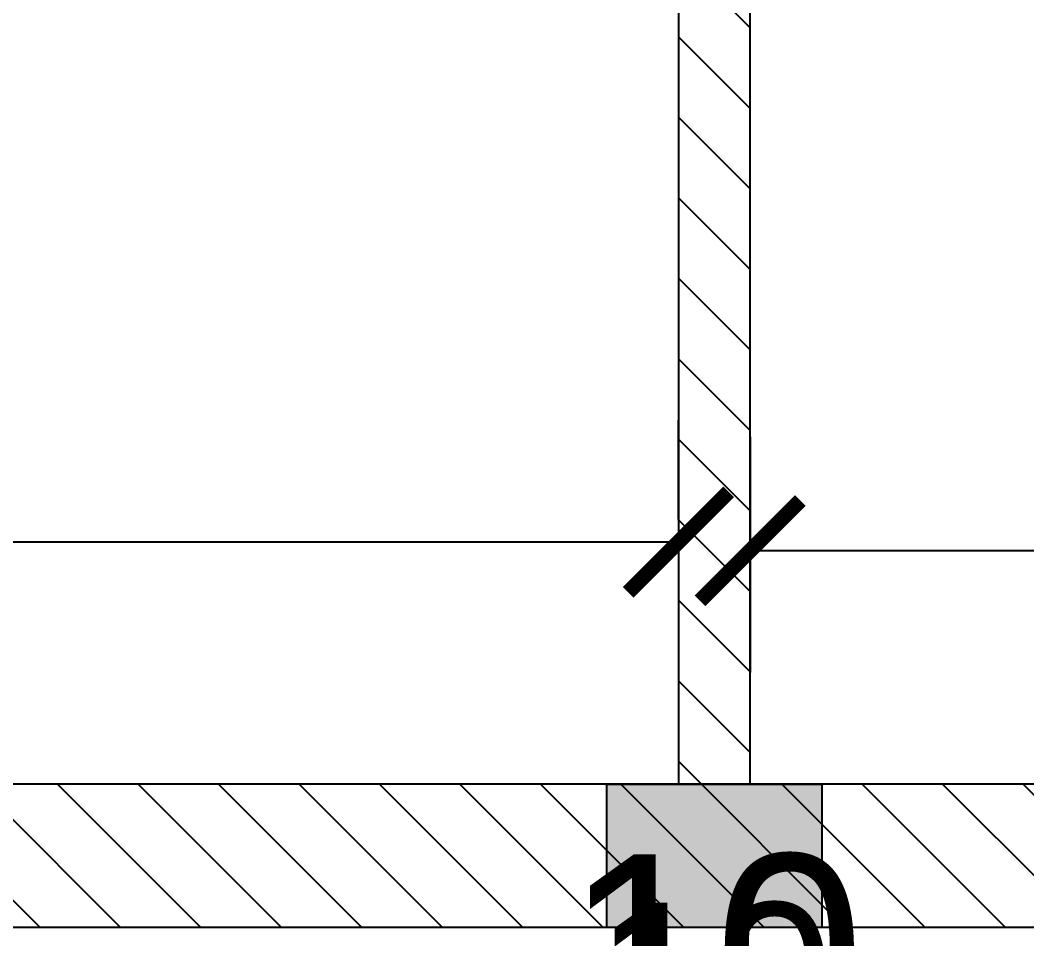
# Model space of a CAD drawing. Header units: millimetres. Extents: x -26398 to 135532, y -376633 to 43268.
# Drawn here: x 42878.2 to 43018.6, y -147981.7 to -147853.6 of the extents above; entities that cross this region are included whole.
import ezdxf

# ---------------------------------------------------------------- set-up
doc = ezdxf.new("R2010")
doc.units = ezdxf.units.MM
for name, color, linetype in [('0 @ 10', 7, 'Continuous'), ('0 @ 4.5', 7, 'Continuous'), ('0 @ 5', 7, 'Continuous'), ('0 @ 8', 7, 'Continuous'), ('DIM', 7, 'Continuous'), ('DIM @ 10', 7, 'Continuous'), ('DIM @ 4.5', 7, 'Continuous'), ('DIM @ 5', 7, 'Continuous'), ('DIM @ 8', 7, 'Continuous'), ('TƯỜNG', 52, 'Continuous')]:
    doc.layers.add(name, color=color, linetype=linetype)
doc.styles.get("Standard").update_dxf_attribs({"font": 'arial.ttf'})
doc.dimstyles.new('SCALE dimmatbang', dxfattribs={"dimscale": 70, "dimtxt": 2.7, "dimasz": 1.4, "dimexe": 1.7, "dimexo": 0.7, "dimtad": 1, "dimtoh": 1, "dimdec": 1, "dimtxsty": 'Standard', "dimblk": 'ARCHTICK', "dimcen": 2.5, "dimclrd": 1, "dimclre": 256, "dimadec": 0, "dimazin": 0, "dimtfac": 1, "dimtdec": 1, "dimtmove": 0, "dimatfit": 3, "dimfxl": 1, "dimarcsym": 0})

# ---------------------------------------------------------------- blocks, each defined once
blk = doc.blocks.new('_ArchTick')
at = {"color": 0, "linetype": 'ByBlock', "const_width": 0.15}
blk.add_lwpolyline([(-0.5, -0.5), (0.5, 0.5)], dxfattribs=at)
blk = doc.blocks.new('*D5943')
at = {"layer": 'DEFPOINTS', "color": 0, "transparency": 16777216}
for p in [(42680, -147980.16), (42970, -147980.16), (42970, -148035.42)]:
    blk.add_point(p, dxfattribs=at)
at = {"layer": 'DIM', "lineweight": -2, "transparency": 16777216}
for p, q in [((42680, -147983.31), (42680, -148043.07)), ((42970, -147983.31), (42970, -148043.07))]:
    blk.add_line(p, q, dxfattribs=at)
at = {"layer": 'DIM', "color": 1, "lineweight": -2, "transparency": 16777216}
blk.add_line((42680, -148035.42), (42970, -148035.42), dxfattribs=at)
at = {"layer": 'DIM', "color": 1, "lineweight": -2, "transparency": 16777216, "xscale": 6.3, "yscale": 6.3, "zscale": 6.3, "rotation": 180}
blk.add_blockref('_ArchTick', (42680, -148035.42), dxfattribs=at)
at = {"layer": 'DIM', "color": 1, "lineweight": -2, "transparency": 16777216, "xscale": 6.3, "yscale": 6.3, "zscale": 6.3}
blk.add_blockref('_ArchTick', (42970, -148035.42), dxfattribs=at)
at = {"layer": 'DIM', "color": 0, "transparency": 16777216, "insert": (42825, -148026.4), "char_height": 12.15, "attachment_point": 5}
blk.add_mtext('290', dxfattribs=at)
blk = doc.blocks.new('*D5944')
at = {"layer": 'DEFPOINTS', "color": 0, "transparency": 16777216}
for p in [(42680, -147980.16), (42970, -147980.16), (42970, -148035.42)]:
    blk.add_point(p, dxfattribs=at)
at = {"layer": 'DIM', "lineweight": -2, "transparency": 16777216}
for p, q in [((42680, -147987.16), (42680, -148052.42)), ((42970, -147987.16), (42970, -148052.42))]:
    blk.add_line(p, q, dxfattribs=at)
at = {"layer": 'DIM', "color": 1, "lineweight": -2, "transparency": 16777216}
blk.add_line((42680, -148035.42), (42970, -148035.42), dxfattribs=at)
at = {"layer": 'DIM', "color": 1, "lineweight": -2, "transparency": 16777216, "xscale": 14, "yscale": 14, "zscale": 14, "rotation": 180}
blk.add_blockref('_ArchTick', (42680, -148035.42), dxfattribs=at)
at = {"layer": 'DIM', "color": 1, "lineweight": -2, "transparency": 16777216, "xscale": 14, "yscale": 14, "zscale": 14}
blk.add_blockref('_ArchTick', (42970, -148035.42), dxfattribs=at)
at = {"layer": 'DIM', "color": 0, "transparency": 16777216, "insert": (42825, -148015.38), "char_height": 27, "attachment_point": 5}
blk.add_mtext('290', dxfattribs=at)
blk = doc.blocks.new('*D5945')
at = {"layer": 'DEFPOINTS', "color": 0, "transparency": 16777216}
for p in [(42680, -147980.16), (42970, -147980.16), (42970, -148035.42)]:
    blk.add_point(p, dxfattribs=at)
at = {"layer": 'DIM', "lineweight": -2, "transparency": 16777216}
for p, q in [((42680, -147985.76), (42680, -148049.02)), ((42970, -147985.76), (42970, -148049.02))]:
    blk.add_line(p, q, dxfattribs=at)
at = {"layer": 'DIM', "color": 1, "lineweight": -2, "transparency": 16777216}
blk.add_line((42680, -148035.42), (42970, -148035.42), dxfattribs=at)
at = {"layer": 'DIM', "color": 1, "lineweight": -2, "transparency": 16777216, "xscale": 11.2, "yscale": 11.2, "zscale": 11.2, "rotation": 180}
blk.add_blockref('_ArchTick', (42680, -148035.42), dxfattribs=at)
at = {"layer": 'DIM', "color": 1, "lineweight": -2, "transparency": 16777216, "xscale": 11.2, "yscale": 11.2, "zscale": 11.2}
blk.add_blockref('_ArchTick', (42970, -148035.42), dxfattribs=at)
at = {"layer": 'DIM', "color": 0, "transparency": 16777216, "insert": (42825, -148019.39), "char_height": 21.6, "attachment_point": 5}
blk.add_mtext('290', dxfattribs=at)
blk = doc.blocks.new('*D5946')
at = {"layer": 'DEFPOINTS', "color": 0, "transparency": 16777216}
for p in [(42680, -147980.16), (42970, -147980.16), (42970, -148035.42)]:
    blk.add_point(p, dxfattribs=at)
at = {"layer": 'DIM', "lineweight": -2, "transparency": 16777216}
for p, q in [((42680, -147983.66), (42680, -148043.92)), ((42970, -147983.66), (42970, -148043.92))]:
    blk.add_line(p, q, dxfattribs=at)
at = {"layer": 'DIM', "color": 1, "lineweight": -2, "transparency": 16777216}
blk.add_line((42680, -148035.42), (42970, -148035.42), dxfattribs=at)
at = {"layer": 'DIM', "color": 1, "lineweight": -2, "transparency": 16777216, "xscale": 7, "yscale": 7, "zscale": 7, "rotation": 180}
blk.add_blockref('_ArchTick', (42680, -148035.42), dxfattribs=at)
at = {"layer": 'DIM', "color": 1, "lineweight": -2, "transparency": 16777216, "xscale": 7, "yscale": 7, "zscale": 7}
blk.add_blockref('_ArchTick', (42970, -148035.42), dxfattribs=at)
at = {"layer": 'DIM', "color": 0, "transparency": 16777216, "insert": (42825, -148025.4), "char_height": 13.5, "attachment_point": 5}
blk.add_mtext('290', dxfattribs=at)
blk = doc.blocks.new('*D5948')
at = {"lineweight": -2, "transparency": 16777216}
for p, q in [((42970, -147983.31), (42970, -148011.33)), ((42980, -147983.31), (42980, -148011.33))]:
    blk.add_line(p, q, dxfattribs=at)
at = {"color": 1, "lineweight": -2, "transparency": 16777216}
blk.add_line((42970, -148003.68), (42980, -148003.68), dxfattribs=at)
at = {"layer": 'DEFPOINTS', "color": 0, "transparency": 16777216}
for p in [(42970, -147980.16), (42980, -147980.16), (42980, -148003.68)]:
    blk.add_point(p, dxfattribs=at)
at = {"color": 1, "lineweight": -2, "transparency": 16777216, "xscale": 6.3, "yscale": 6.3, "zscale": 6.3, "rotation": 180}
blk.add_blockref('_ArchTick', (42970, -148003.68), dxfattribs=at)
at = {"color": 1, "lineweight": -2, "transparency": 16777216, "xscale": 6.3, "yscale": 6.3, "zscale": 6.3}
blk.add_blockref('_ArchTick', (42980, -148003.68), dxfattribs=at)
at = {"color": 0, "transparency": 16777216, "insert": (42975, -147994.66), "char_height": 12.15, "attachment_point": 5}
blk.add_mtext('10', dxfattribs=at)
blk = doc.blocks.new('*D5949')
at = {"lineweight": -2, "transparency": 16777216}
for p, q in [((42970, -147987.16), (42970, -148020.68)), ((42980, -147987.16), (42980, -148020.68))]:
    blk.add_line(p, q, dxfattribs=at)
at = {"color": 1, "lineweight": -2, "transparency": 16777216}
for p, q in [((42970, -148003.68), (42956, -148003.68)), ((42970, -148003.68), (42980, -148003.68)), ((42980, -148003.68), (42994, -148003.68))]:
    blk.add_line(p, q, dxfattribs=at)
at = {"layer": 'DEFPOINTS', "color": 0, "transparency": 16777216}
for p in [(42970, -147980.16), (42980, -147980.16), (42980, -148003.68)]:
    blk.add_point(p, dxfattribs=at)
at = {"color": 1, "lineweight": -2, "transparency": 16777216, "xscale": 14, "yscale": 14, "zscale": 14}
blk.add_blockref('_ArchTick', (42970, -148003.68), dxfattribs=at)
at = {"color": 1, "lineweight": -2, "transparency": 16777216, "xscale": 14, "yscale": 14, "zscale": 14, "rotation": 180}
blk.add_blockref('_ArchTick', (42980, -148003.68), dxfattribs=at)
at = {"color": 0, "transparency": 16777216, "insert": (42975, -147983.64), "char_height": 27, "attachment_point": 5}
blk.add_mtext('10', dxfattribs=at)
blk = doc.blocks.new('*D5950')
at = {"lineweight": -2, "transparency": 16777216}
for p, q in [((42970, -147985.76), (42970, -148017.28)), ((42980, -147985.76), (42980, -148017.28))]:
    blk.add_line(p, q, dxfattribs=at)
at = {"color": 1, "lineweight": -2, "transparency": 16777216}
blk.add_line((42970, -148003.68), (42980, -148003.68), dxfattribs=at)
at = {"layer": 'DEFPOINTS', "color": 0, "transparency": 16777216}
for p in [(42970, -147980.16), (42980, -147980.16), (42980, -148003.68)]:
    blk.add_point(p, dxfattribs=at)
at = {"color": 1, "lineweight": -2, "transparency": 16777216, "xscale": 11.2, "yscale": 11.2, "zscale": 11.2, "rotation": 180}
blk.add_blockref('_ArchTick', (42970, -148003.68), dxfattribs=at)
at = {"color": 1, "lineweight": -2, "transparency": 16777216, "xscale": 11.2, "yscale": 11.2, "zscale": 11.2}
blk.add_blockref('_ArchTick', (42980, -148003.68), dxfattribs=at)
at = {"color": 0, "transparency": 16777216, "insert": (42975, -147987.65), "char_height": 21.6, "attachment_point": 5}
blk.add_mtext('10', dxfattribs=at)
blk = doc.blocks.new('*D5951')
at = {"lineweight": -2, "transparency": 16777216}
for p, q in [((42970, -147983.66), (42970, -148012.18)), ((42980, -147983.66), (42980, -148012.18))]:
    blk.add_line(p, q, dxfattribs=at)
at = {"color": 1, "lineweight": -2, "transparency": 16777216}
blk.add_line((42970, -148003.68), (42980, -148003.68), dxfattribs=at)
at = {"layer": 'DEFPOINTS', "color": 0, "transparency": 16777216}
for p in [(42970, -147980.16), (42980, -147980.16), (42980, -148003.68)]:
    blk.add_point(p, dxfattribs=at)
at = {"color": 1, "lineweight": -2, "transparency": 16777216, "xscale": 7, "yscale": 7, "zscale": 7, "rotation": 180}
blk.add_blockref('_ArchTick', (42970, -148003.68), dxfattribs=at)
at = {"color": 1, "lineweight": -2, "transparency": 16777216, "xscale": 7, "yscale": 7, "zscale": 7}
blk.add_blockref('_ArchTick', (42980, -148003.68), dxfattribs=at)
at = {"color": 0, "transparency": 16777216, "insert": (42975, -147993.66), "char_height": 13.5, "attachment_point": 5}
blk.add_mtext('10', dxfattribs=at)
blk = doc.blocks.new('*D5953')
at = {"layer": 'DEFPOINTS', "color": 0, "transparency": 16777216}
for p in [(42980, -147980.16), (43270, -147980.16), (43270, -148035.42)]:
    blk.add_point(p, dxfattribs=at)
at = {"layer": 'DIM', "lineweight": -2, "transparency": 16777216}
for p, q in [((42980, -147983.31), (42980, -148043.07)), ((43270, -147983.31), (43270, -148043.07))]:
    blk.add_line(p, q, dxfattribs=at)
at = {"layer": 'DIM', "color": 1, "lineweight": -2, "transparency": 16777216}
blk.add_line((42980, -148035.42), (43270, -148035.42), dxfattribs=at)
at = {"layer": 'DIM', "color": 1, "lineweight": -2, "transparency": 16777216, "xscale": 6.3, "yscale": 6.3, "zscale": 6.3, "rotation": 180}
blk.add_blockref('_ArchTick', (42980, -148035.42), dxfattribs=at)
at = {"layer": 'DIM', "color": 1, "lineweight": -2, "transparency": 16777216, "xscale": 6.3, "yscale": 6.3, "zscale": 6.3}
blk.add_blockref('_ArchTick', (43270, -148035.42), dxfattribs=at)
at = {"layer": 'DIM', "color": 0, "transparency": 16777216, "insert": (43125, -148026.4), "char_height": 12.15, "attachment_point": 5}
blk.add_mtext('290', dxfattribs=at)
blk = doc.blocks.new('*D5954')
at = {"layer": 'DEFPOINTS', "color": 0, "transparency": 16777216}
for p in [(42980, -147980.16), (43270, -147980.16), (43270, -148035.42)]:
    blk.add_point(p, dxfattribs=at)
at = {"layer": 'DIM', "lineweight": -2, "transparency": 16777216}
for p, q in [((42980, -147987.16), (42980, -148052.42)), ((43270, -147987.16), (43270, -148052.42))]:
    blk.add_line(p, q, dxfattribs=at)
at = {"layer": 'DIM', "color": 1, "lineweight": -2, "transparency": 16777216}
blk.add_line((42980, -148035.42), (43270, -148035.42), dxfattribs=at)
at = {"layer": 'DIM', "color": 1, "lineweight": -2, "transparency": 16777216, "xscale": 14, "yscale": 14, "zscale": 14, "rotation": 180}
blk.add_blockref('_ArchTick', (42980, -148035.42), dxfattribs=at)
at = {"layer": 'DIM', "color": 1, "lineweight": -2, "transparency": 16777216, "xscale": 14, "yscale": 14, "zscale": 14}
blk.add_blockref('_ArchTick', (43270, -148035.42), dxfattribs=at)
at = {"layer": 'DIM', "color": 0, "transparency": 16777216, "insert": (43125, -148015.38), "char_height": 27, "attachment_point": 5}
blk.add_mtext('290', dxfattribs=at)
blk = doc.blocks.new('*D5955')
at = {"layer": 'DEFPOINTS', "color": 0, "transparency": 16777216}
for p in [(42980, -147980.16), (43270, -147980.16), (43270, -148035.42)]:
    blk.add_point(p, dxfattribs=at)
at = {"layer": 'DIM', "lineweight": -2, "transparency": 16777216}
for p, q in [((42980, -147985.76), (42980, -148049.02)), ((43270, -147985.76), (43270, -148049.02))]:
    blk.add_line(p, q, dxfattribs=at)
at = {"layer": 'DIM', "color": 1, "lineweight": -2, "transparency": 16777216}
blk.add_line((42980, -148035.42), (43270, -148035.42), dxfattribs=at)
at = {"layer": 'DIM', "color": 1, "lineweight": -2, "transparency": 16777216, "xscale": 11.2, "yscale": 11.2, "zscale": 11.2, "rotation": 180}
blk.add_blockref('_ArchTick', (42980, -148035.42), dxfattribs=at)
at = {"layer": 'DIM', "color": 1, "lineweight": -2, "transparency": 16777216, "xscale": 11.2, "yscale": 11.2, "zscale": 11.2}
blk.add_blockref('_ArchTick', (43270, -148035.42), dxfattribs=at)
at = {"layer": 'DIM', "color": 0, "transparency": 16777216, "insert": (43125, -148019.39), "char_height": 21.6, "attachment_point": 5}
blk.add_mtext('290', dxfattribs=at)
blk = doc.blocks.new('*D5956')
at = {"layer": 'DEFPOINTS', "color": 0, "transparency": 16777216}
for p in [(42980, -147980.16), (43270, -147980.16), (43270, -148035.42)]:
    blk.add_point(p, dxfattribs=at)
at = {"layer": 'DIM', "lineweight": -2, "transparency": 16777216}
for p, q in [((42980, -147983.66), (42980, -148043.92)), ((43270, -147983.66), (43270, -148043.92))]:
    blk.add_line(p, q, dxfattribs=at)
at = {"layer": 'DIM', "color": 1, "lineweight": -2, "transparency": 16777216}
blk.add_line((42980, -148035.42), (43270, -148035.42), dxfattribs=at)
at = {"layer": 'DIM', "color": 1, "lineweight": -2, "transparency": 16777216, "xscale": 7, "yscale": 7, "zscale": 7, "rotation": 180}
blk.add_blockref('_ArchTick', (42980, -148035.42), dxfattribs=at)
at = {"layer": 'DIM', "color": 1, "lineweight": -2, "transparency": 16777216, "xscale": 7, "yscale": 7, "zscale": 7}
blk.add_blockref('_ArchTick', (43270, -148035.42), dxfattribs=at)
at = {"layer": 'DIM', "color": 0, "transparency": 16777216, "insert": (43125, -148025.4), "char_height": 13.5, "attachment_point": 5}
blk.add_mtext('290', dxfattribs=at)
blk = doc.blocks.new('*D5993')
at = {"layer": 'DEFPOINTS', "color": 0, "transparency": 16777216}
for p in [(42975, -147980.16), (43275, -147980.16), (42975, -148121.04)]:
    blk.add_point(p, dxfattribs=at)
at = {"layer": 'DIM', "lineweight": -2, "transparency": 16777216}
for p, q in [((42975, -147983.31), (42975, -148128.69)), ((43275, -147983.31), (43275, -148128.69))]:
    blk.add_line(p, q, dxfattribs=at)
at = {"layer": 'DIM', "color": 1, "lineweight": -2, "transparency": 16777216}
blk.add_line((43275, -148121.04), (42975, -148121.04), dxfattribs=at)
at = {"layer": 'DIM', "color": 1, "lineweight": -2, "transparency": 16777216, "xscale": 6.3, "yscale": 6.3, "zscale": 6.3, "rotation": 180}
blk.add_blockref('_ArchTick', (42975, -148121.04), dxfattribs=at)
at = {"layer": 'DIM', "color": 1, "lineweight": -2, "transparency": 16777216, "xscale": 6.3, "yscale": 6.3, "zscale": 6.3}
blk.add_blockref('_ArchTick', (43275, -148121.04), dxfattribs=at)
at = {"layer": 'DIM', "color": 0, "transparency": 16777216, "insert": (43125, -148112.02), "char_height": 12.15, "attachment_point": 5}
blk.add_mtext('300', dxfattribs=at)
blk = doc.blocks.new('*D5994')
at = {"layer": 'DEFPOINTS', "color": 0, "transparency": 16777216}
for p in [(42975, -147980.16), (43275, -147980.16), (42975, -148121.04)]:
    blk.add_point(p, dxfattribs=at)
at = {"layer": 'DIM', "lineweight": -2, "transparency": 16777216}
for p, q in [((42975, -147987.16), (42975, -148138.04)), ((43275, -147987.16), (43275, -148138.04))]:
    blk.add_line(p, q, dxfattribs=at)
at = {"layer": 'DIM', "color": 1, "lineweight": -2, "transparency": 16777216}
blk.add_line((43275, -148121.04), (42975, -148121.04), dxfattribs=at)
at = {"layer": 'DIM', "color": 1, "lineweight": -2, "transparency": 16777216, "xscale": 14, "yscale": 14, "zscale": 14, "rotation": 180}
blk.add_blockref('_ArchTick', (42975, -148121.04), dxfattribs=at)
at = {"layer": 'DIM', "color": 1, "lineweight": -2, "transparency": 16777216, "xscale": 14, "yscale": 14, "zscale": 14}
blk.add_blockref('_ArchTick', (43275, -148121.04), dxfattribs=at)
at = {"layer": 'DIM', "color": 0, "transparency": 16777216, "insert": (43125, -148101), "char_height": 27, "attachment_point": 5}
blk.add_mtext('300', dxfattribs=at)
blk = doc.blocks.new('*D5995')
at = {"layer": 'DEFPOINTS', "color": 0, "transparency": 16777216}
for p in [(42975, -147980.16), (43275, -147980.16), (42975, -148121.04)]:
    blk.add_point(p, dxfattribs=at)
at = {"layer": 'DIM', "lineweight": -2, "transparency": 16777216}
for p, q in [((42975, -147985.76), (42975, -148134.64)), ((43275, -147985.76), (43275, -148134.64))]:
    blk.add_line(p, q, dxfattribs=at)
at = {"layer": 'DIM', "color": 1, "lineweight": -2, "transparency": 16777216}
blk.add_line((43275, -148121.04), (42975, -148121.04), dxfattribs=at)
at = {"layer": 'DIM', "color": 1, "lineweight": -2, "transparency": 16777216, "xscale": 11.2, "yscale": 11.2, "zscale": 11.2, "rotation": 180}
blk.add_blockref('_ArchTick', (42975, -148121.04), dxfattribs=at)
at = {"layer": 'DIM', "color": 1, "lineweight": -2, "transparency": 16777216, "xscale": 11.2, "yscale": 11.2, "zscale": 11.2}
blk.add_blockref('_ArchTick', (43275, -148121.04), dxfattribs=at)
at = {"layer": 'DIM', "color": 0, "transparency": 16777216, "insert": (43125, -148105.01), "char_height": 21.6, "attachment_point": 5}
blk.add_mtext('300', dxfattribs=at)
blk = doc.blocks.new('*D5996')
at = {"layer": 'DEFPOINTS', "color": 0, "transparency": 16777216}
for p in [(42975, -147980.16), (43275, -147980.16), (42975, -148121.04)]:
    blk.add_point(p, dxfattribs=at)
at = {"layer": 'DIM', "lineweight": -2, "transparency": 16777216}
for p, q in [((42975, -147983.66), (42975, -148129.54)), ((43275, -147983.66), (43275, -148129.54))]:
    blk.add_line(p, q, dxfattribs=at)
at = {"layer": 'DIM', "color": 1, "lineweight": -2, "transparency": 16777216}
blk.add_line((43275, -148121.04), (42975, -148121.04), dxfattribs=at)
at = {"layer": 'DIM', "color": 1, "lineweight": -2, "transparency": 16777216, "xscale": 7, "yscale": 7, "zscale": 7, "rotation": 180}
blk.add_blockref('_ArchTick', (42975, -148121.04), dxfattribs=at)
at = {"layer": 'DIM', "color": 1, "lineweight": -2, "transparency": 16777216, "xscale": 7, "yscale": 7, "zscale": 7}
blk.add_blockref('_ArchTick', (43275, -148121.04), dxfattribs=at)
at = {"layer": 'DIM', "color": 0, "transparency": 16777216, "insert": (43125, -148111.02), "char_height": 13.5, "attachment_point": 5}
blk.add_mtext('300', dxfattribs=at)
blk = doc.blocks.new('*D5998')
at = {"layer": 'DEFPOINTS', "color": 0, "transparency": 16777216}
for p in [(42675, -147980.16), (42975, -147980.16), (42675, -148121.04)]:
    blk.add_point(p, dxfattribs=at)
at = {"layer": 'DIM', "lineweight": -2, "transparency": 16777216}
for p, q in [((42675, -147983.31), (42675, -148128.69)), ((42975, -147983.31), (42975, -148128.69))]:
    blk.add_line(p, q, dxfattribs=at)
at = {"layer": 'DIM', "color": 1, "lineweight": -2, "transparency": 16777216}
blk.add_line((42975, -148121.04), (42675, -148121.04), dxfattribs=at)
at = {"layer": 'DIM', "color": 1, "lineweight": -2, "transparency": 16777216, "xscale": 6.3, "yscale": 6.3, "zscale": 6.3, "rotation": 180}
blk.add_blockref('_ArchTick', (42675, -148121.04), dxfattribs=at)
at = {"layer": 'DIM', "color": 1, "lineweight": -2, "transparency": 16777216, "xscale": 6.3, "yscale": 6.3, "zscale": 6.3}
blk.add_blockref('_ArchTick', (42975, -148121.04), dxfattribs=at)
at = {"layer": 'DIM', "color": 0, "transparency": 16777216, "insert": (42825, -148112.02), "char_height": 12.15, "attachment_point": 5}
blk.add_mtext('300', dxfattribs=at)
blk = doc.blocks.new('*D5999')
at = {"layer": 'DEFPOINTS', "color": 0, "transparency": 16777216}
for p in [(42675, -147980.16), (42975, -147980.16), (42675, -148121.04)]:
    blk.add_point(p, dxfattribs=at)
at = {"layer": 'DIM', "lineweight": -2, "transparency": 16777216}
for p, q in [((42675, -147987.16), (42675, -148138.04)), ((42975, -147987.16), (42975, -148138.04))]:
    blk.add_line(p, q, dxfattribs=at)
at = {"layer": 'DIM', "color": 1, "lineweight": -2, "transparency": 16777216}
blk.add_line((42975, -148121.04), (42675, -148121.04), dxfattribs=at)
at = {"layer": 'DIM', "color": 1, "lineweight": -2, "transparency": 16777216, "xscale": 14, "yscale": 14, "zscale": 14, "rotation": 180}
blk.add_blockref('_ArchTick', (42675, -148121.04), dxfattribs=at)
at = {"layer": 'DIM', "color": 1, "lineweight": -2, "transparency": 16777216, "xscale": 14, "yscale": 14, "zscale": 14}
blk.add_blockref('_ArchTick', (42975, -148121.04), dxfattribs=at)
at = {"layer": 'DIM', "color": 0, "transparency": 16777216, "insert": (42825, -148101), "char_height": 27, "attachment_point": 5}
blk.add_mtext('300', dxfattribs=at)
blk = doc.blocks.new('*D6000')
at = {"layer": 'DEFPOINTS', "color": 0, "transparency": 16777216}
for p in [(42675, -147980.16), (42975, -147980.16), (42675, -148121.04)]:
    blk.add_point(p, dxfattribs=at)
at = {"layer": 'DIM', "lineweight": -2, "transparency": 16777216}
for p, q in [((42675, -147985.76), (42675, -148134.64)), ((42975, -147985.76), (42975, -148134.64))]:
    blk.add_line(p, q, dxfattribs=at)
at = {"layer": 'DIM', "color": 1, "lineweight": -2, "transparency": 16777216}
blk.add_line((42975, -148121.04), (42675, -148121.04), dxfattribs=at)
at = {"layer": 'DIM', "color": 1, "lineweight": -2, "transparency": 16777216, "xscale": 11.2, "yscale": 11.2, "zscale": 11.2, "rotation": 180}
blk.add_blockref('_ArchTick', (42675, -148121.04), dxfattribs=at)
at = {"layer": 'DIM', "color": 1, "lineweight": -2, "transparency": 16777216, "xscale": 11.2, "yscale": 11.2, "zscale": 11.2}
blk.add_blockref('_ArchTick', (42975, -148121.04), dxfattribs=at)
at = {"layer": 'DIM', "color": 0, "transparency": 16777216, "insert": (42825, -148105.01), "char_height": 21.6, "attachment_point": 5}
blk.add_mtext('300', dxfattribs=at)
blk = doc.blocks.new('*D6001')
at = {"layer": 'DEFPOINTS', "color": 0, "transparency": 16777216}
for p in [(42675, -147980.16), (42975, -147980.16), (42675, -148121.04)]:
    blk.add_point(p, dxfattribs=at)
at = {"layer": 'DIM', "lineweight": -2, "transparency": 16777216}
for p, q in [((42675, -147983.66), (42675, -148129.54)), ((42975, -147983.66), (42975, -148129.54))]:
    blk.add_line(p, q, dxfattribs=at)
at = {"layer": 'DIM', "color": 1, "lineweight": -2, "transparency": 16777216}
blk.add_line((42975, -148121.04), (42675, -148121.04), dxfattribs=at)
at = {"layer": 'DIM', "color": 1, "lineweight": -2, "transparency": 16777216, "xscale": 7, "yscale": 7, "zscale": 7, "rotation": 180}
blk.add_blockref('_ArchTick', (42675, -148121.04), dxfattribs=at)
at = {"layer": 'DIM', "color": 1, "lineweight": -2, "transparency": 16777216, "xscale": 7, "yscale": 7, "zscale": 7}
blk.add_blockref('_ArchTick', (42975, -148121.04), dxfattribs=at)
at = {"layer": 'DIM', "color": 0, "transparency": 16777216, "insert": (42825, -148111.02), "char_height": 13.5, "attachment_point": 5}
blk.add_mtext('300', dxfattribs=at)
blk = doc.blocks.new('*D6223')
at = {"layer": 'DEFPOINTS', "color": 0, "transparency": 16777216}
for p in [(42980, -147908.59), (43270, -147927.6), (43270, -147927.6)]:
    blk.add_point(p, dxfattribs=at)
at = {"layer": 'DIM', "lineweight": -2, "transparency": 16777216}
for p, q in [((42980, -147911.74), (42980, -147935.25)), ((43270, -147924.45), (43270, -147919.95))]:
    blk.add_line(p, q, dxfattribs=at)
at = {"layer": 'DIM', "color": 1, "lineweight": -2, "transparency": 16777216}
blk.add_line((42980, -147927.6), (43270, -147927.6), dxfattribs=at)
at = {"layer": 'DIM', "color": 1, "lineweight": -2, "transparency": 16777216, "xscale": 6.3, "yscale": 6.3, "zscale": 6.3, "rotation": 180}
blk.add_blockref('_ArchTick', (42980, -147927.6), dxfattribs=at)
at = {"layer": 'DIM', "color": 1, "lineweight": -2, "transparency": 16777216, "xscale": 6.3, "yscale": 6.3, "zscale": 6.3}
blk.add_blockref('_ArchTick', (43270, -147927.6), dxfattribs=at)
at = {"layer": 'DIM', "color": 0, "transparency": 16777216, "insert": (43125, -147918.58), "char_height": 12.15, "attachment_point": 5}
blk.add_mtext('290', dxfattribs=at)
blk = doc.blocks.new('*D6224')
at = {"layer": 'DEFPOINTS', "color": 0, "transparency": 16777216}
for p in [(42980, -147908.59), (43270, -147927.6), (43270, -147927.6)]:
    blk.add_point(p, dxfattribs=at)
at = {"layer": 'DIM', "lineweight": -2, "transparency": 16777216}
for p, q in [((43270, -147920.6), (43270, -147910.6)), ((42980, -147915.59), (42980, -147944.6))]:
    blk.add_line(p, q, dxfattribs=at)
at = {"layer": 'DIM', "color": 1, "lineweight": -2, "transparency": 16777216}
blk.add_line((42980, -147927.6), (43270, -147927.6), dxfattribs=at)
at = {"layer": 'DIM', "color": 1, "lineweight": -2, "transparency": 16777216, "xscale": 14, "yscale": 14, "zscale": 14, "rotation": 180}
blk.add_blockref('_ArchTick', (42980, -147927.6), dxfattribs=at)
at = {"layer": 'DIM', "color": 1, "lineweight": -2, "transparency": 16777216, "xscale": 14, "yscale": 14, "zscale": 14}
blk.add_blockref('_ArchTick', (43270, -147927.6), dxfattribs=at)
at = {"layer": 'DIM', "color": 0, "transparency": 16777216, "insert": (43125, -147907.56), "char_height": 27, "attachment_point": 5}
blk.add_mtext('290', dxfattribs=at)
blk = doc.blocks.new('*D6225')
at = {"layer": 'DEFPOINTS', "color": 0, "transparency": 16777216}
for p in [(42980, -147908.59), (43270, -147927.6), (43270, -147927.6)]:
    blk.add_point(p, dxfattribs=at)
at = {"layer": 'DIM', "lineweight": -2, "transparency": 16777216}
for p, q in [((42980, -147914.19), (42980, -147941.2)), ((43270, -147922), (43270, -147914))]:
    blk.add_line(p, q, dxfattribs=at)
at = {"layer": 'DIM', "color": 1, "lineweight": -2, "transparency": 16777216}
blk.add_line((42980, -147927.6), (43270, -147927.6), dxfattribs=at)
at = {"layer": 'DIM', "color": 1, "lineweight": -2, "transparency": 16777216, "xscale": 11.2, "yscale": 11.2, "zscale": 11.2, "rotation": 180}
blk.add_blockref('_ArchTick', (42980, -147927.6), dxfattribs=at)
at = {"layer": 'DIM', "color": 1, "lineweight": -2, "transparency": 16777216, "xscale": 11.2, "yscale": 11.2, "zscale": 11.2}
blk.add_blockref('_ArchTick', (43270, -147927.6), dxfattribs=at)
at = {"layer": 'DIM', "color": 0, "transparency": 16777216, "insert": (43125, -147911.57), "char_height": 21.6, "attachment_point": 5}
blk.add_mtext('290', dxfattribs=at)
blk = doc.blocks.new('*D6226')
at = {"layer": 'DEFPOINTS', "color": 0, "transparency": 16777216}
for p in [(42980, -147908.59), (43270, -147927.6), (43270, -147927.6)]:
    blk.add_point(p, dxfattribs=at)
at = {"layer": 'DIM', "lineweight": -2, "transparency": 16777216}
for p, q in [((42980, -147912.09), (42980, -147936.1)), ((43270, -147924.1), (43270, -147919.1))]:
    blk.add_line(p, q, dxfattribs=at)
at = {"layer": 'DIM', "color": 1, "lineweight": -2, "transparency": 16777216}
blk.add_line((42980, -147927.6), (43270, -147927.6), dxfattribs=at)
at = {"layer": 'DIM', "color": 1, "lineweight": -2, "transparency": 16777216, "xscale": 7, "yscale": 7, "zscale": 7, "rotation": 180}
blk.add_blockref('_ArchTick', (42980, -147927.6), dxfattribs=at)
at = {"layer": 'DIM', "color": 1, "lineweight": -2, "transparency": 16777216, "xscale": 7, "yscale": 7, "zscale": 7}
blk.add_blockref('_ArchTick', (43270, -147927.6), dxfattribs=at)
at = {"layer": 'DIM', "color": 0, "transparency": 16777216, "insert": (43125, -147917.58), "char_height": 13.5, "attachment_point": 5}
blk.add_mtext('290', dxfattribs=at)
blk = doc.blocks.new('*D6243')
at = {"layer": 'DEFPOINTS', "color": 0, "transparency": 16777216}
for p in [(42680, -147926.4), (42680, -147926.4), (42970, -147926.4)]:
    blk.add_point(p, dxfattribs=at)
at = {"layer": 'DIM', "lineweight": -2, "transparency": 16777216}
for p, q in [((42680, -147923.25), (42680, -147918.75)), ((42970, -147923.25), (42970, -147918.75))]:
    blk.add_line(p, q, dxfattribs=at)
at = {"layer": 'DIM', "color": 1, "lineweight": -2, "transparency": 16777216}
blk.add_line((42970, -147926.4), (42680, -147926.4), dxfattribs=at)
at = {"layer": 'DIM', "color": 1, "lineweight": -2, "transparency": 16777216, "xscale": 6.3, "yscale": 6.3, "zscale": 6.3, "rotation": 180}
blk.add_blockref('_ArchTick', (42680, -147926.4), dxfattribs=at)
at = {"layer": 'DIM', "color": 1, "lineweight": -2, "transparency": 16777216, "xscale": 6.3, "yscale": 6.3, "zscale": 6.3}
blk.add_blockref('_ArchTick', (42970, -147926.4), dxfattribs=at)
at = {"layer": 'DIM', "color": 0, "transparency": 16777216, "insert": (42825, -147917.39), "char_height": 12.15, "attachment_point": 5}
blk.add_mtext('290', dxfattribs=at)
blk = doc.blocks.new('*D6244')
at = {"layer": 'DEFPOINTS', "color": 0, "transparency": 16777216}
for p in [(42680, -147926.4), (42680, -147926.4), (42970, -147926.4)]:
    blk.add_point(p, dxfattribs=at)
at = {"layer": 'DIM', "lineweight": -2, "transparency": 16777216}
for p, q in [((42680, -147919.4), (42680, -147909.4)), ((42970, -147919.4), (42970, -147909.4))]:
    blk.add_line(p, q, dxfattribs=at)
at = {"layer": 'DIM', "color": 1, "lineweight": -2, "transparency": 16777216}
blk.add_line((42970, -147926.4), (42680, -147926.4), dxfattribs=at)
at = {"layer": 'DIM', "color": 1, "lineweight": -2, "transparency": 16777216, "xscale": 14, "yscale": 14, "zscale": 14, "rotation": 180}
blk.add_blockref('_ArchTick', (42680, -147926.4), dxfattribs=at)
at = {"layer": 'DIM', "color": 1, "lineweight": -2, "transparency": 16777216, "xscale": 14, "yscale": 14, "zscale": 14}
blk.add_blockref('_ArchTick', (42970, -147926.4), dxfattribs=at)
at = {"layer": 'DIM', "color": 0, "transparency": 16777216, "insert": (42825, -147906.37), "char_height": 27, "attachment_point": 5}
blk.add_mtext('290', dxfattribs=at)
blk = doc.blocks.new('*D6245')
at = {"layer": 'DEFPOINTS', "color": 0, "transparency": 16777216}
for p in [(42680, -147926.4), (42680, -147926.4), (42970, -147926.4)]:
    blk.add_point(p, dxfattribs=at)
at = {"layer": 'DIM', "lineweight": -2, "transparency": 16777216}
for p, q in [((42680, -147920.8), (42680, -147912.8)), ((42970, -147920.8), (42970, -147912.8))]:
    blk.add_line(p, q, dxfattribs=at)
at = {"layer": 'DIM', "color": 1, "lineweight": -2, "transparency": 16777216}
blk.add_line((42970, -147926.4), (42680, -147926.4), dxfattribs=at)
at = {"layer": 'DIM', "color": 1, "lineweight": -2, "transparency": 16777216, "xscale": 11.2, "yscale": 11.2, "zscale": 11.2, "rotation": 180}
blk.add_blockref('_ArchTick', (42680, -147926.4), dxfattribs=at)
at = {"layer": 'DIM', "color": 1, "lineweight": -2, "transparency": 16777216, "xscale": 11.2, "yscale": 11.2, "zscale": 11.2}
blk.add_blockref('_ArchTick', (42970, -147926.4), dxfattribs=at)
at = {"layer": 'DIM', "color": 0, "transparency": 16777216, "insert": (42825, -147910.38), "char_height": 21.6, "attachment_point": 5}
blk.add_mtext('290', dxfattribs=at)
blk = doc.blocks.new('*D6246')
at = {"layer": 'DEFPOINTS', "color": 0, "transparency": 16777216}
for p in [(42680, -147926.4), (42680, -147926.4), (42970, -147926.4)]:
    blk.add_point(p, dxfattribs=at)
at = {"layer": 'DIM', "lineweight": -2, "transparency": 16777216}
for p, q in [((42680, -147922.9), (42680, -147917.9)), ((42970, -147922.9), (42970, -147917.9))]:
    blk.add_line(p, q, dxfattribs=at)
at = {"layer": 'DIM', "color": 1, "lineweight": -2, "transparency": 16777216}
blk.add_line((42970, -147926.4), (42680, -147926.4), dxfattribs=at)
at = {"layer": 'DIM', "color": 1, "lineweight": -2, "transparency": 16777216, "xscale": 7, "yscale": 7, "zscale": 7, "rotation": 180}
blk.add_blockref('_ArchTick', (42680, -147926.4), dxfattribs=at)
at = {"layer": 'DIM', "color": 1, "lineweight": -2, "transparency": 16777216, "xscale": 7, "yscale": 7, "zscale": 7}
blk.add_blockref('_ArchTick', (42970, -147926.4), dxfattribs=at)
at = {"layer": 'DIM', "color": 0, "transparency": 16777216, "insert": (42825, -147916.39), "char_height": 13.5, "attachment_point": 5}
blk.add_mtext('290', dxfattribs=at)
blk = doc.blocks.new('*U8890')
at = {"layer": 'DIM @ 10'}
dim = blk.add_linear_dim(base=(42970, -148035.42), p1=(42680, -147980.16), p2=(42970, -147980.16), angle=180, dimstyle='SCALE dimmatbang', override={"dimscale": 10, "dimtix": 0, "dimtofl": 1, "dimtmove": 0, "dimatfit": 3}, dxfattribs=at)
dim.commit()
dim.dimension.update_dxf_attribs({"geometry": '*D5944', "text_midpoint": (42825, -148015.38)})
at = {"layer": 'DIM @ 4.5'}
dim = blk.add_linear_dim(base=(42970, -148035.42), p1=(42680, -147980.16), p2=(42970, -147980.16), angle=180, dimstyle='SCALE dimmatbang', override={"dimscale": 4.5, "dimtix": 0, "dimtofl": 1, "dimtmove": 0, "dimatfit": 3}, dxfattribs=at)
dim.commit()
dim.dimension.update_dxf_attribs({"geometry": '*D5943', "text_midpoint": (42825, -148026.4)})
at = {"layer": 'DIM @ 5'}
dim = blk.add_linear_dim(base=(42970, -148035.42), p1=(42680, -147980.16), p2=(42970, -147980.16), angle=180, dimstyle='SCALE dimmatbang', override={"dimscale": 5, "dimtix": 0, "dimtofl": 1, "dimtmove": 0, "dimatfit": 3}, dxfattribs=at)
dim.commit()
dim.dimension.update_dxf_attribs({"geometry": '*D5946', "text_midpoint": (42825, -148025.4)})
at = {"layer": 'DIM @ 8'}
dim = blk.add_linear_dim(base=(42970, -148035.42), p1=(42680, -147980.16), p2=(42970, -147980.16), angle=180, dimstyle='SCALE dimmatbang', override={"dimscale": 8, "dimtix": 0, "dimtofl": 1, "dimtmove": 0, "dimatfit": 3}, dxfattribs=at)
dim.commit()
dim.dimension.update_dxf_attribs({"geometry": '*D5945', "text_midpoint": (42825, -148019.39)})
blk = doc.blocks.new('*U8891')
at = {"layer": '0 @ 10'}
dim = blk.add_linear_dim(base=(42980, -148003.68), p1=(42970, -147980.16), p2=(42980, -147980.16), angle=180, dimstyle='SCALE dimmatbang', override={"dimscale": 10, "dimtix": 0, "dimtofl": 1, "dimtmove": 0, "dimatfit": 3}, dxfattribs=at)
dim.commit()
dim.dimension.update_dxf_attribs({"geometry": '*D5949', "text_midpoint": (42975, -148003.68), "dimtype": 128})
at = {"layer": '0 @ 4.5'}
dim = blk.add_linear_dim(base=(42980, -148003.68), p1=(42970, -147980.16), p2=(42980, -147980.16), angle=180, dimstyle='SCALE dimmatbang', override={"dimscale": 4.5, "dimtix": 0, "dimtofl": 1, "dimtmove": 0, "dimatfit": 3}, dxfattribs=at)
dim.commit()
dim.dimension.update_dxf_attribs({"geometry": '*D5948', "text_midpoint": (42975, -148003.68), "dimtype": 128})
at = {"layer": '0 @ 5'}
dim = blk.add_linear_dim(base=(42980, -148003.68), p1=(42970, -147980.16), p2=(42980, -147980.16), angle=180, dimstyle='SCALE dimmatbang', override={"dimscale": 5, "dimtix": 0, "dimtofl": 1, "dimtmove": 0, "dimatfit": 3}, dxfattribs=at)
dim.commit()
dim.dimension.update_dxf_attribs({"geometry": '*D5951', "text_midpoint": (42975, -148003.68), "dimtype": 128})
at = {"layer": '0 @ 8'}
dim = blk.add_linear_dim(base=(42980, -148003.68), p1=(42970, -147980.16), p2=(42980, -147980.16), angle=180, dimstyle='SCALE dimmatbang', override={"dimscale": 8, "dimtix": 0, "dimtofl": 1, "dimtmove": 0, "dimatfit": 3}, dxfattribs=at)
dim.commit()
dim.dimension.update_dxf_attribs({"geometry": '*D5950', "text_midpoint": (42975, -148003.68), "dimtype": 128})
blk = doc.blocks.new('*U8892')
at = {"layer": 'DIM @ 10'}
dim = blk.add_linear_dim(base=(43270, -148035.42), p1=(42980, -147980.16), p2=(43270, -147980.16), angle=180, dimstyle='SCALE dimmatbang', override={"dimscale": 10, "dimtix": 0, "dimtofl": 1, "dimtmove": 0, "dimatfit": 3}, dxfattribs=at)
dim.commit()
dim.dimension.update_dxf_attribs({"geometry": '*D5954', "text_midpoint": (43125, -148015.38)})
at = {"layer": 'DIM @ 4.5'}
dim = blk.add_linear_dim(base=(43270, -148035.42), p1=(42980, -147980.16), p2=(43270, -147980.16), angle=180, dimstyle='SCALE dimmatbang', override={"dimscale": 4.5, "dimtix": 0, "dimtofl": 1, "dimtmove": 0, "dimatfit": 3}, dxfattribs=at)
dim.commit()
dim.dimension.update_dxf_attribs({"geometry": '*D5953', "text_midpoint": (43125, -148026.4)})
at = {"layer": 'DIM @ 5'}
dim = blk.add_linear_dim(base=(43270, -148035.42), p1=(42980, -147980.16), p2=(43270, -147980.16), angle=180, dimstyle='SCALE dimmatbang', override={"dimscale": 5, "dimtix": 0, "dimtofl": 1, "dimtmove": 0, "dimatfit": 3}, dxfattribs=at)
dim.commit()
dim.dimension.update_dxf_attribs({"geometry": '*D5956', "text_midpoint": (43125, -148025.4)})
at = {"layer": 'DIM @ 8'}
dim = blk.add_linear_dim(base=(43270, -148035.42), p1=(42980, -147980.16), p2=(43270, -147980.16), angle=180, dimstyle='SCALE dimmatbang', override={"dimscale": 8, "dimtix": 0, "dimtofl": 1, "dimtmove": 0, "dimatfit": 3}, dxfattribs=at)
dim.commit()
dim.dimension.update_dxf_attribs({"geometry": '*D5955', "text_midpoint": (43125, -148019.39)})
blk = doc.blocks.new('*U8900')
at = {"layer": 'DIM @ 10'}
dim = blk.add_linear_dim(base=(42975, -148121.04), p1=(43275, -147980.16), p2=(42975, -147980.16), angle=180, dimstyle='SCALE dimmatbang', override={"dimscale": 10, "dimtix": 0, "dimtofl": 1, "dimtmove": 0, "dimatfit": 3}, dxfattribs=at)
dim.commit()
dim.dimension.update_dxf_attribs({"geometry": '*D5994', "text_midpoint": (43125, -148101)})
at = {"layer": 'DIM @ 4.5'}
dim = blk.add_linear_dim(base=(42975, -148121.04), p1=(43275, -147980.16), p2=(42975, -147980.16), angle=180, dimstyle='SCALE dimmatbang', override={"dimscale": 4.5, "dimtix": 0, "dimtofl": 1, "dimtmove": 0, "dimatfit": 3}, dxfattribs=at)
dim.commit()
dim.dimension.update_dxf_attribs({"geometry": '*D5993', "text_midpoint": (43125, -148112.02)})
at = {"layer": 'DIM @ 5'}
dim = blk.add_linear_dim(base=(42975, -148121.04), p1=(43275, -147980.16), p2=(42975, -147980.16), angle=180, dimstyle='SCALE dimmatbang', override={"dimscale": 5, "dimtix": 0, "dimtofl": 1, "dimtmove": 0, "dimatfit": 3}, dxfattribs=at)
dim.commit()
dim.dimension.update_dxf_attribs({"geometry": '*D5996', "text_midpoint": (43125, -148111.02)})
at = {"layer": 'DIM @ 8'}
dim = blk.add_linear_dim(base=(42975, -148121.04), p1=(43275, -147980.16), p2=(42975, -147980.16), angle=180, dimstyle='SCALE dimmatbang', override={"dimscale": 8, "dimtix": 0, "dimtofl": 1, "dimtmove": 0, "dimatfit": 3}, dxfattribs=at)
dim.commit()
dim.dimension.update_dxf_attribs({"geometry": '*D5995', "text_midpoint": (43125, -148105.01)})
blk = doc.blocks.new('*U8901')
at = {"layer": 'DIM @ 10'}
dim = blk.add_linear_dim(base=(42675, -148121.04), p1=(42975, -147980.16), p2=(42675, -147980.16), angle=180, dimstyle='SCALE dimmatbang', override={"dimscale": 10, "dimtix": 0, "dimtofl": 1, "dimtmove": 0, "dimatfit": 3}, dxfattribs=at)
dim.commit()
dim.dimension.update_dxf_attribs({"geometry": '*D5999', "text_midpoint": (42825, -148101)})
at = {"layer": 'DIM @ 4.5'}
dim = blk.add_linear_dim(base=(42675, -148121.04), p1=(42975, -147980.16), p2=(42675, -147980.16), angle=180, dimstyle='SCALE dimmatbang', override={"dimscale": 4.5, "dimtix": 0, "dimtofl": 1, "dimtmove": 0, "dimatfit": 3}, dxfattribs=at)
dim.commit()
dim.dimension.update_dxf_attribs({"geometry": '*D5998', "text_midpoint": (42825, -148112.02)})
at = {"layer": 'DIM @ 5'}
dim = blk.add_linear_dim(base=(42675, -148121.04), p1=(42975, -147980.16), p2=(42675, -147980.16), angle=180, dimstyle='SCALE dimmatbang', override={"dimscale": 5, "dimtix": 0, "dimtofl": 1, "dimtmove": 0, "dimatfit": 3}, dxfattribs=at)
dim.commit()
dim.dimension.update_dxf_attribs({"geometry": '*D6001', "text_midpoint": (42825, -148111.02)})
at = {"layer": 'DIM @ 8'}
dim = blk.add_linear_dim(base=(42675, -148121.04), p1=(42975, -147980.16), p2=(42675, -147980.16), angle=180, dimstyle='SCALE dimmatbang', override={"dimscale": 8, "dimtix": 0, "dimtofl": 1, "dimtmove": 0, "dimatfit": 3}, dxfattribs=at)
dim.commit()
dim.dimension.update_dxf_attribs({"geometry": '*D6000', "text_midpoint": (42825, -148105.01)})
blk = doc.blocks.new('*U8946')
at = {"layer": 'DIM @ 10'}
dim = blk.add_linear_dim(base=(43270, -147927.6), p1=(42980, -147908.59), p2=(43270, -147927.6), angle=180, dimstyle='SCALE dimmatbang', override={"dimscale": 10, "dimtix": 0, "dimtofl": 1, "dimtmove": 0, "dimatfit": 3}, dxfattribs=at)
dim.commit()
dim.dimension.update_dxf_attribs({"geometry": '*D6224', "text_midpoint": (43125, -147907.56)})
at = {"layer": 'DIM @ 4.5'}
dim = blk.add_linear_dim(base=(43270, -147927.6), p1=(42980, -147908.59), p2=(43270, -147927.6), angle=180, dimstyle='SCALE dimmatbang', override={"dimscale": 4.5, "dimtix": 0, "dimtofl": 1, "dimtmove": 0, "dimatfit": 3}, dxfattribs=at)
dim.commit()
dim.dimension.update_dxf_attribs({"geometry": '*D6223', "text_midpoint": (43125, -147918.58)})
at = {"layer": 'DIM @ 5'}
dim = blk.add_linear_dim(base=(43270, -147927.6), p1=(42980, -147908.59), p2=(43270, -147927.6), angle=180, dimstyle='SCALE dimmatbang', override={"dimscale": 5, "dimtix": 0, "dimtofl": 1, "dimtmove": 0, "dimatfit": 3}, dxfattribs=at)
dim.commit()
dim.dimension.update_dxf_attribs({"geometry": '*D6226', "text_midpoint": (43125, -147917.58)})
at = {"layer": 'DIM @ 8'}
dim = blk.add_linear_dim(base=(43270, -147927.6), p1=(42980, -147908.59), p2=(43270, -147927.6), angle=180, dimstyle='SCALE dimmatbang', override={"dimscale": 8, "dimtix": 0, "dimtofl": 1, "dimtmove": 0, "dimatfit": 3}, dxfattribs=at)
dim.commit()
dim.dimension.update_dxf_attribs({"geometry": '*D6225', "text_midpoint": (43125, -147911.57)})
blk = doc.blocks.new('*U8950')
at = {"layer": 'DIM @ 10'}
dim = blk.add_linear_dim(base=(42680, -147926.4), p1=(42970, -147926.4), p2=(42680, -147926.4), angle=180, dimstyle='SCALE dimmatbang', override={"dimscale": 10, "dimtix": 0, "dimtofl": 1, "dimtmove": 0, "dimatfit": 3}, dxfattribs=at)
dim.commit()
dim.dimension.update_dxf_attribs({"geometry": '*D6244', "text_midpoint": (42825, -147906.37)})
at = {"layer": 'DIM @ 4.5'}
dim = blk.add_linear_dim(base=(42680, -147926.4), p1=(42970, -147926.4), p2=(42680, -147926.4), angle=180, dimstyle='SCALE dimmatbang', override={"dimscale": 4.5, "dimtix": 0, "dimtofl": 1, "dimtmove": 0, "dimatfit": 3}, dxfattribs=at)
dim.commit()
dim.dimension.update_dxf_attribs({"geometry": '*D6243', "text_midpoint": (42825, -147917.39)})
at = {"layer": 'DIM @ 5'}
dim = blk.add_linear_dim(base=(42680, -147926.4), p1=(42970, -147926.4), p2=(42680, -147926.4), angle=180, dimstyle='SCALE dimmatbang', override={"dimscale": 5, "dimtix": 0, "dimtofl": 1, "dimtmove": 0, "dimatfit": 3}, dxfattribs=at)
dim.commit()
dim.dimension.update_dxf_attribs({"geometry": '*D6246', "text_midpoint": (42825, -147916.39)})
at = {"layer": 'DIM @ 8'}
dim = blk.add_linear_dim(base=(42680, -147926.4), p1=(42970, -147926.4), p2=(42680, -147926.4), angle=180, dimstyle='SCALE dimmatbang', override={"dimscale": 8, "dimtix": 0, "dimtofl": 1, "dimtmove": 0, "dimatfit": 3}, dxfattribs=at)
dim.commit()
dim.dimension.update_dxf_attribs({"geometry": '*D6245', "text_midpoint": (42825, -147910.38)})

msp = doc.modelspace()

# ---------------------------------------------------------------- hatches: boundary and pattern name
h = msp.add_hatch(color=1)
h.dxf.hatch_style = 1
h.paths.add_polyline_path([(42960, -147980.16), (42990, -147980.16), (42990, -147960.16), (42960, -147960.16)])
at = {"layer": 'TƯỜNG'}
h = msp.add_hatch(dxfattribs=at)
h.set_pattern_fill('ANSI31', color=256, scale=2.5, angle=90)
h.set_pattern_definition([(135, (39708.225, -158367.638), (-5.61266, -5.61266), [])])
h.paths.add_polyline_path([(42075, -147580.16), (42075, -147960.16), (42085, -147960.16), (42085, -147590.16), (42670, -147590.16), (42670, -147960.16), (42680, -147960.16), (42680, -147590.16), (42970, -147590.16), (42970, -147960.16), (42980, -147960.16), (42980, -147590.16), (43270, -147590.16), (43270, -147960.16), (43280, -147960.16), (43280, -147590.16), (44065, -147590.16), (44065, -147960.16), (44075, -147960.16), (44075, -147590.16), (44655, -147590.16), (44655, -147580.16), (44075, -147580.16), (42675, -147580.16)], flags=17)
h.paths.add_polyline_path([(42685, -147370.16), (42685, -147000.16), (42675, -147000.16), (42675, -147370.16), (42085, -147370.16), (42085, -147000.16), (42075, -147000.16), (42075, -147380.16), (42675, -147380.16), (43675, -147380.16), (44655, -147380.16), (44655, -147370.16), (43685, -147370.16), (43685, -147000.16), (43675, -147000.16), (43675, -147370.16)], flags=17)
h.paths.add_polyline_path([(41795, -147960.16), (41795, -147980.16), (44675, -147980.16), (44675, -146980.16), (41775, -146980.16), (41775, -147960.16), (41795, -147960.16), (41795, -147000.16), (44655, -147000.16), (44655, -147960.16)])
h.paths.add_polyline_path([(41775, -147960.16), (41775, -147980.16), (41795, -147980.16), (41795, -147960.16)], flags=17)

# ---------------------------------------------------------------- linework, layer by layer
msp.add_lwpolyline([(42990, -147960.16), (42990, -147980.16), (42960, -147980.16), (42960, -147960.16)], close=True)
for p, q in [((44655, -147960.16), (41775, -147960.16)), ((44675, -147980.16), (41775, -147980.16))]:
    msp.add_line(p, q, dxfattribs=at)
for points in [[(41775, -147980.16), (41775, -146980.16), (44675, -146980.16), (44675, -147980.16)], [(43280, -147960.16), (43280, -147590.16), (44065, -147590.16), (44065, -147960.16), (44075, -147960.16), (44075, -147590.16), (44655, -147590.16), (44655, -147580.16), (44075, -147580.16), (42675, -147580.16), (42075, -147580.16), (42075, -147960.16), (42085, -147960.16), (42085, -147590.16), (42670, -147590.16), (42670, -147960.16), (42680, -147960.16), (42680, -147590.16), (42970, -147590.16), (42970, -147960.16), (42980, -147960.16), (42980, -147590.16), (43270, -147590.16), (43270, -147960.16)]]:
    msp.add_lwpolyline(points, close=True, dxfattribs=at)

# ---------------------------------------------------------------- block references
msp.add_blockref('*U8891', (0, 0))
at = {"layer": 'DIM'}
for name in ['*U8950', '*U8946', '*U8901', '*U8890', '*U8900', '*U8892']:
    msp.add_blockref(name, (0, 0), dxfattribs=at)

doc.saveas('drawing.dxf')
